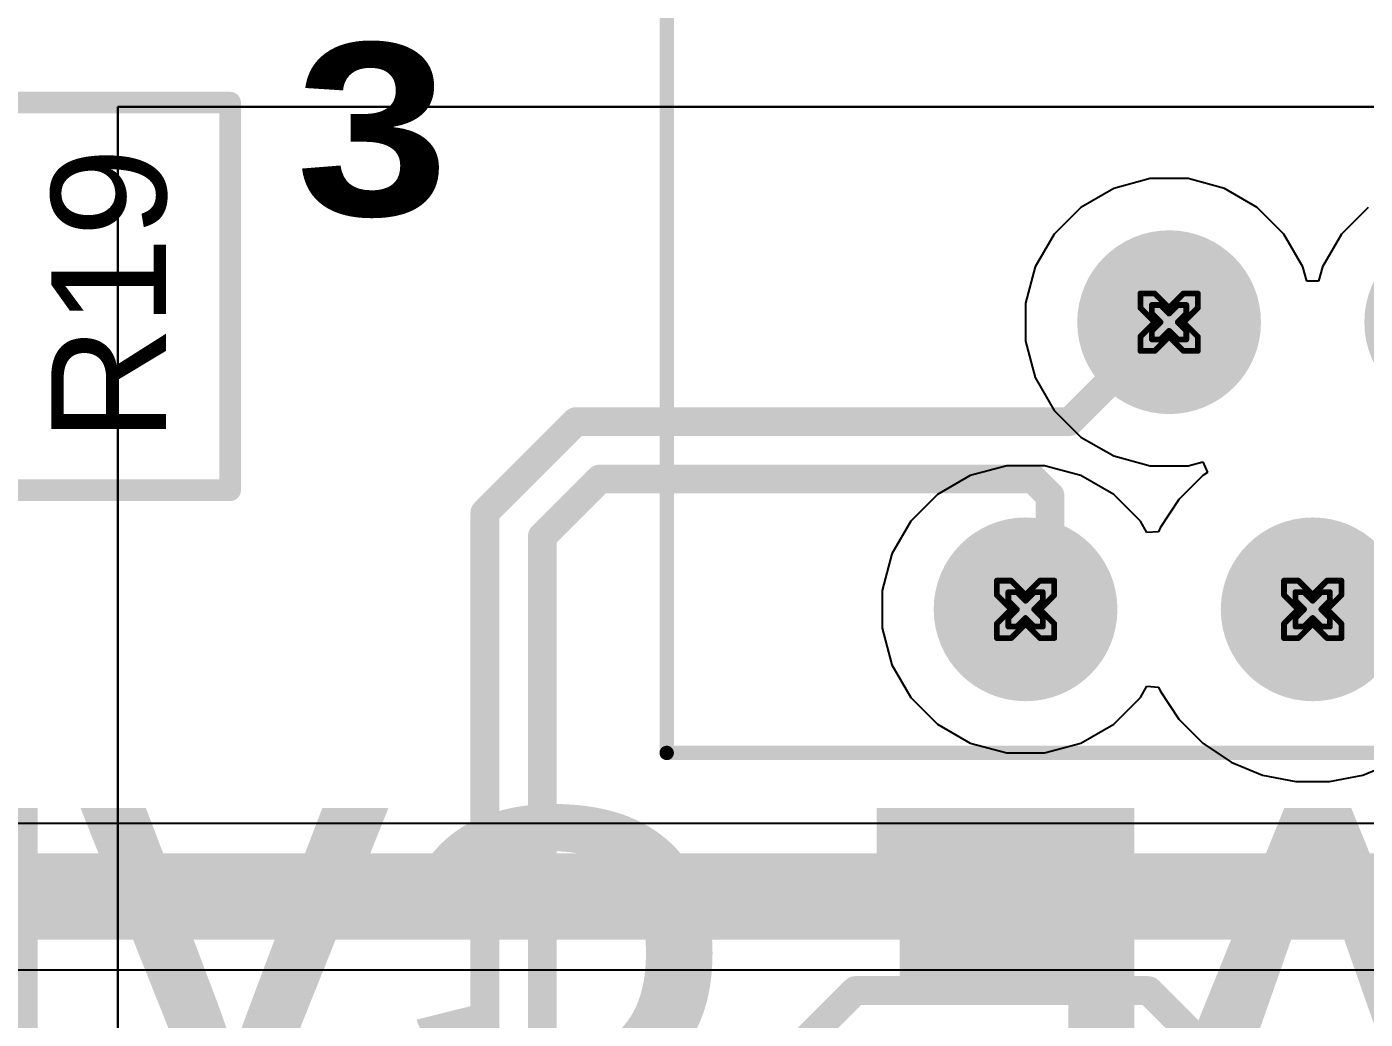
# Model space of a CAD drawing. Header units: inches. Extents: x 0 to 212, y 0 to 208.
# Drawn here: x 1.8989 to 2.3652, y 3.3776 to 3.7232 of the extents above; entities that cross this region are included whole.
import ezdxf

# ---------------------------------------------------------------- set-up
doc = ezdxf.new("R2010")
doc.units = ezdxf.units.IN
doc.header["$MEASUREMENT"] = 0
for name, color, linetype in [('Bottom Layer', 5, 'Continuous'), ('Bottom Solder', 6, 'Continuous'), ('Drill Drawing', 1, 'Continuous'), ('Multi-Layer', 9, 'Continuous'), ('Pad Holes', 156, 'Continuous'), ('Top Layer', 1, 'Continuous'), ('Top Overlay', 2, 'Continuous'), ('Top Solder', 216, 'Continuous')]:
    doc.layers.add(name, color=color, linetype=linetype)
doc.styles.add('Arial', font='', dxfattribs={"height": 0.2})
doc.styles.add('Arial Black_Bold', font='', dxfattribs={"height": 0.2})
doc.styles.get('Arial').set_extended_font_data('Arial')
doc.styles.get('Arial Black_Bold').set_extended_font_data('Arial Black', bold=True)

# ---------------------------------------------------------------- blocks, each defined once
blk = doc.blocks.new('HC_RJ45_5622_1_6_Y_109')
at = {"layer": 'Bottom Layer'}
h = blk.add_hatch(color=5, dxfattribs=at)
edge = h.paths.add_edge_path()
edge.add_arc((0.075, 0.175), 0.03, 0, 360)
h = blk.add_hatch(color=5, dxfattribs=at)
edge = h.paths.add_edge_path()
edge.add_arc((0.175, 0.175), 0.03, 0, 360)
h = blk.add_hatch(color=5, dxfattribs=at)
edge = h.paths.add_edge_path()
edge.add_arc((0.125, 0.075), 0.03, 0, 360)
at = {"layer": 'Bottom Solder'}
h = blk.add_hatch(color=6, dxfattribs=at)
edge = h.paths.add_edge_path()
edge.add_arc((0.075, 0.175), 0.032, 0, 360)
h = blk.add_hatch(color=6, dxfattribs=at)
edge = h.paths.add_edge_path()
edge.add_arc((0.175, 0.175), 0.032, 0, 360)
h = blk.add_hatch(color=6, dxfattribs=at)
edge = h.paths.add_edge_path()
edge.add_arc((0.025, 0.075), 0.032, 0, 360)
h = blk.add_hatch(color=6, dxfattribs=at)
edge = h.paths.add_edge_path()
edge.add_arc((0.125, 0.075), 0.032, 0, 360)
at = {"layer": 'Multi-Layer'}
h = blk.add_hatch(color=9, dxfattribs=at)
edge = h.paths.add_edge_path()
edge.add_arc((0.075, 0.175), 0.03, 0, 360)
h = blk.add_hatch(color=9, dxfattribs=at)
edge = h.paths.add_edge_path()
edge.add_arc((0.175, 0.175), 0.03, 0, 360)
h = blk.add_hatch(color=9, dxfattribs=at)
edge = h.paths.add_edge_path()
edge.add_arc((0.125, 0.075), 0.03, 0, 360)
at = {"layer": 'Pad Holes'}
h = blk.add_hatch(color=7, dxfattribs=at)
edge = h.paths.add_edge_path()
edge.add_arc((0.075, 0.175), 0.01969, 0, 360)
h = blk.add_hatch(color=7, dxfattribs=at)
edge = h.paths.add_edge_path()
edge.add_arc((0.175, 0.175), 0.01969, 0, 360)
h = blk.add_hatch(color=7, dxfattribs=at)
edge = h.paths.add_edge_path()
edge.add_arc((0.125, 0.075), 0.01969, 0, 360)
at = {"layer": 'Top Layer'}
h = blk.add_hatch(color=1, dxfattribs=at)
edge = h.paths.add_edge_path()
edge.add_arc((0.075, 0.175), 0.03, 0, 360)
h = blk.add_hatch(color=1, dxfattribs=at)
edge = h.paths.add_edge_path()
edge.add_arc((0.175, 0.175), 0.03, 0, 360)
h = blk.add_hatch(color=1, dxfattribs=at)
edge = h.paths.add_edge_path()
edge.add_arc((0.125, 0.075), 0.03, 0, 360)
at = {"layer": 'Top Solder'}
h = blk.add_hatch(color=216, dxfattribs=at)
edge = h.paths.add_edge_path()
edge.add_arc((0.075, 0.175), 0.032, 0, 360)
h = blk.add_hatch(color=216, dxfattribs=at)
edge = h.paths.add_edge_path()
edge.add_arc((0.175, 0.175), 0.032, 0, 360)
h = blk.add_hatch(color=216, dxfattribs=at)
edge = h.paths.add_edge_path()
edge.add_arc((0.025, 0.075), 0.032, 0, 360)
h = blk.add_hatch(color=216, dxfattribs=at)
edge = h.paths.add_edge_path()
edge.add_arc((0.125, 0.075), 0.032, 0, 360)
at = {"layer": 'Top Overlay', "const_width": 0.005}
for points in [[(0.3, 0.225), (-0.3, 0.225)], [(0.3, 0.225), (0.3, -0.13894)]]:
    blk.add_lwpolyline(points, dxfattribs=at)
at = {"layer": 'Top Overlay', "const_width": 0.0025}
blk.add_lwpolyline([(0.29875, 0.225, 1), (0.30125, 0.225, 1)], format="xyb", close=True, dxfattribs=at)
blk.add_lwpolyline([(0.29875, 0.225, 1), (0.30125, 0.225, 1)], format="xyb", close=True, dxfattribs=at)

msp = doc.modelspace()

# ---------------------------------------------------------------- linework, layer by layer
at = {"layer": 'Bottom Layer'}
for p, q in [((2.29025, 3.67031), (2.27754, 3.66691)), ((2.30342, 3.67031), (2.29025, 3.67031)), ((2.31614, 3.66691), (2.30342, 3.67031)), ((2.27754, 3.66691), (2.26614, 3.66032)), ((2.32754, 3.66032), (2.31614, 3.66691)), ((2.26614, 3.66032), (2.25683, 3.65102)), ((2.33685, 3.65102), (2.32754, 3.66032)), ((2.36614, 3.66032), (2.35683, 3.65102)), ((2.25683, 3.65102), (2.25024, 3.63961)), ((2.34343, 3.63961), (2.33685, 3.65102)), ((2.35683, 3.65102), (2.35025, 3.63961)), ((2.25024, 3.63961), (2.24684, 3.6269)), ((2.34477, 3.63461), (2.34343, 3.63961)), ((2.35025, 3.63961), (2.34891, 3.63461)), ((2.34891, 3.63461), (2.34477, 3.63461)), ((2.24684, 3.6269), (2.24684, 3.61373)), ((2.24684, 3.61373), (2.25024, 3.60101)), ((2.25024, 3.60101), (2.25683, 3.58961)), ((2.25683, 3.58961), (2.26614, 3.5803)), ((2.26614, 3.5803), (2.27754, 3.57372)), ((2.27754, 3.57372), (2.29025, 3.57031)), ((2.30342, 3.57031), (2.30853, 3.57168)), ((2.30853, 3.57168), (2.3102, 3.56799)), ((2.22754, 3.56691), (2.21614, 3.56032)), ((2.24026, 3.57031), (2.22754, 3.56691)), ((2.25342, 3.57031), (2.24026, 3.57031)), ((2.26614, 3.56691), (2.25342, 3.57031)), ((2.27754, 3.56032), (2.26614, 3.56691)), ((2.29025, 3.57031), (2.30342, 3.57031)), ((2.3086, 3.56692), (2.30024, 3.55856)), ((2.3102, 3.56799), (2.3086, 3.56692)), ((2.21614, 3.56032), (2.20683, 3.55102)), ((2.28685, 3.55102), (2.27754, 3.56032)), ((2.30024, 3.55856), (2.29367, 3.54874)), ((2.20683, 3.55102), (2.20025, 3.53961)), ((2.28911, 3.5471), (2.28685, 3.55102)), ((2.29367, 3.54874), (2.2931, 3.54736)), ((2.2931, 3.54736), (2.28911, 3.5471)), ((2.20025, 3.53961), (2.19684, 3.5269)), ((2.19684, 3.5269), (2.19684, 3.51373)), ((2.19684, 3.51373), (2.20025, 3.50102)), ((2.20025, 3.50102), (2.20683, 3.48961)), ((2.28685, 3.48961), (2.28911, 3.49353)), ((2.28911, 3.49353), (2.2931, 3.49327)), ((2.2931, 3.49327), (2.29367, 3.49189)), ((2.20683, 3.48961), (2.21614, 3.4803)), ((2.27754, 3.4803), (2.28685, 3.48961)), ((2.29367, 3.49189), (2.30024, 3.48207)), ((2.21614, 3.4803), (2.22754, 3.47372)), ((2.26614, 3.47372), (2.27754, 3.4803)), ((2.30024, 3.48207), (2.3086, 3.47371)), ((2.22754, 3.47372), (2.24026, 3.47031)), ((2.25342, 3.47031), (2.26614, 3.47372)), ((2.3086, 3.47371), (2.31842, 3.46714)), ((2.24026, 3.47031), (2.25342, 3.47031)), ((2.31842, 3.46714), (2.32934, 3.46262)), ((2.36435, 3.46262), (2.37527, 3.46714)), ((2.32934, 3.46262), (2.34094, 3.46031)), ((2.34094, 3.46031), (2.35275, 3.46031)), ((2.35275, 3.46031), (2.36435, 3.46262)), ((2.60624, 3.44579), (1.56898, 3.44579)), ((1.57954, 3.39481), (2.6168, 3.39481))]:
    msp.add_line(p, q, dxfattribs=at)
at = {"layer": 'Bottom Layer', "const_width": 0.03}
msp.add_lwpolyline([(1.56898, 3.4203), (2.6168, 3.4203)], dxfattribs=at)
at = {"layer": 'Drill Drawing', "const_width": 0.002}
for points in [[(2.28684, 3.62531), (2.28684, 3.63031)], [(2.28684, 3.63031), (2.29184, 3.63031)], [(2.29084, 3.62331), (2.29084, 3.62631)], [(2.29084, 3.62631), (2.29384, 3.62631)], [(2.29184, 3.63031), (2.29684, 3.62531)], [(2.29384, 3.62631), (2.29684, 3.62331)], [(2.29684, 3.62531), (2.30184, 3.63031)], [(2.29684, 3.62331), (2.29984, 3.62631)], [(2.29984, 3.62631), (2.30284, 3.62631)], [(2.30184, 3.63031), (2.30684, 3.63031)], [(2.30284, 3.62331), (2.30284, 3.62631)], [(2.30684, 3.62531), (2.30684, 3.63031)], [(2.28684, 3.62531), (2.29184, 3.62031)], [(2.29084, 3.62331), (2.29384, 3.62031)], [(2.29984, 3.62031), (2.30284, 3.62331)], [(2.30184, 3.62031), (2.30684, 3.62531)], [(2.28684, 3.61531), (2.29184, 3.62031)], [(2.29084, 3.61731), (2.29384, 3.62031)], [(2.29084, 3.61431), (2.29084, 3.61731)], [(2.29384, 3.61431), (2.29684, 3.61731)], [(2.29684, 3.61731), (2.29984, 3.61431)], [(2.29984, 3.62031), (2.30284, 3.61731)], [(2.30184, 3.62031), (2.30684, 3.61531)], [(2.30284, 3.61431), (2.30284, 3.61731)], [(2.28684, 3.61031), (2.28684, 3.61531)], [(2.29084, 3.61431), (2.29384, 3.61431)], [(2.29184, 3.61031), (2.29684, 3.61531)], [(2.29684, 3.61531), (2.30184, 3.61031)], [(2.29984, 3.61431), (2.30284, 3.61431)], [(2.30684, 3.61031), (2.30684, 3.61531)], [(2.28684, 3.61031), (2.29184, 3.61031)], [(2.30184, 3.61031), (2.30684, 3.61031)], [(2.23684, 3.52531), (2.23684, 3.53031)], [(2.23684, 3.53031), (2.24184, 3.53031)], [(2.24184, 3.53031), (2.24684, 3.52531)], [(2.24684, 3.52531), (2.25184, 3.53031)], [(2.25184, 3.53031), (2.25684, 3.53031)], [(2.25684, 3.52531), (2.25684, 3.53031)], [(2.33685, 3.52531), (2.33685, 3.53031)], [(2.33685, 3.53031), (2.34185, 3.53031)], [(2.34185, 3.53031), (2.34685, 3.52531)], [(2.34685, 3.52531), (2.35185, 3.53031)], [(2.35185, 3.53031), (2.35685, 3.53031)], [(2.35685, 3.52531), (2.35685, 3.53031)], [(2.23684, 3.52531), (2.24184, 3.52031)], [(2.24084, 3.52331), (2.24084, 3.52631)], [(2.24084, 3.52631), (2.24384, 3.52631)], [(2.24384, 3.52631), (2.24684, 3.52331)], [(2.24684, 3.52331), (2.24984, 3.52631)], [(2.24984, 3.52631), (2.25284, 3.52631)], [(2.25184, 3.52031), (2.25684, 3.52531)], [(2.25284, 3.52331), (2.25284, 3.52631)], [(2.33685, 3.52531), (2.34185, 3.52031)], [(2.34085, 3.52331), (2.34085, 3.52631)], [(2.34085, 3.52631), (2.34385, 3.52631)], [(2.34385, 3.52631), (2.34685, 3.52331)], [(2.34685, 3.52331), (2.34985, 3.52631)], [(2.34985, 3.52631), (2.35285, 3.52631)], [(2.35185, 3.52031), (2.35685, 3.52531)], [(2.35285, 3.52331), (2.35285, 3.52631)], [(2.23684, 3.51531), (2.24184, 3.52031)], [(2.24084, 3.52331), (2.24384, 3.52031)], [(2.24084, 3.51731), (2.24384, 3.52031)], [(2.24984, 3.52031), (2.25284, 3.52331)], [(2.24984, 3.52031), (2.25284, 3.51731)], [(2.25184, 3.52031), (2.25684, 3.51531)], [(2.33685, 3.51531), (2.34185, 3.52031)], [(2.34085, 3.52331), (2.34385, 3.52031)], [(2.34085, 3.51731), (2.34385, 3.52031)], [(2.34985, 3.52031), (2.35285, 3.52331)], [(2.34985, 3.52031), (2.35285, 3.51731)], [(2.35185, 3.52031), (2.35685, 3.51531)], [(2.23684, 3.51031), (2.23684, 3.51531)], [(2.24084, 3.51431), (2.24084, 3.51731)], [(2.24084, 3.51431), (2.24384, 3.51431)], [(2.24184, 3.51031), (2.24684, 3.51531)], [(2.24384, 3.51431), (2.24684, 3.51731)], [(2.24684, 3.51731), (2.24984, 3.51431)], [(2.24684, 3.51531), (2.25184, 3.51031)], [(2.24984, 3.51431), (2.25284, 3.51431)], [(2.25284, 3.51431), (2.25284, 3.51731)], [(2.25684, 3.51031), (2.25684, 3.51531)], [(2.33685, 3.51031), (2.33685, 3.51531)], [(2.34085, 3.51431), (2.34085, 3.51731)], [(2.34085, 3.51431), (2.34385, 3.51431)], [(2.34185, 3.51031), (2.34685, 3.51531)], [(2.34385, 3.51431), (2.34685, 3.51731)], [(2.34685, 3.51731), (2.34985, 3.51431)], [(2.34685, 3.51531), (2.35185, 3.51031)], [(2.34985, 3.51431), (2.35285, 3.51431)], [(2.35285, 3.51431), (2.35285, 3.51731)], [(2.35685, 3.51031), (2.35685, 3.51531)], [(2.23684, 3.51031), (2.24184, 3.51031)], [(2.25184, 3.51031), (2.25684, 3.51031)], [(2.33685, 3.51031), (2.34185, 3.51031)], [(2.35185, 3.51031), (2.35685, 3.51031)]]:
    msp.add_lwpolyline(points, dxfattribs=at)
at = {"layer": 'Drill Drawing', "const_width": 0.001}
for points in [[(2.28634, 3.63031, 1), (2.28734, 3.63031, 1)], [(2.28634, 3.63031, 1), (2.28734, 3.63031, 1)], [(2.29034, 3.62631, 1), (2.29134, 3.62631, 1)], [(2.29034, 3.62631, 1), (2.29134, 3.62631, 1)], [(2.29134, 3.63031, 1), (2.29234, 3.63031, 1)], [(2.29134, 3.63031, 1), (2.29234, 3.63031, 1)], [(2.29334, 3.62631, 1), (2.29434, 3.62631, 1)], [(2.29334, 3.62631, 1), (2.29434, 3.62631, 1)], [(2.29934, 3.62631, 1), (2.30034, 3.62631, 1)], [(2.29934, 3.62631, 1), (2.30034, 3.62631, 1)], [(2.30134, 3.63031, 1), (2.30234, 3.63031, 1)], [(2.30134, 3.63031, 1), (2.30234, 3.63031, 1)], [(2.30234, 3.62631, 1), (2.30334, 3.62631, 1)], [(2.30234, 3.62631, 1), (2.30334, 3.62631, 1)], [(2.30634, 3.63031, 1), (2.30734, 3.63031, 1)], [(2.30634, 3.63031, 1), (2.30734, 3.63031, 1)], [(2.28634, 3.62531, 1), (2.28734, 3.62531, 1)], [(2.28634, 3.62531, 1), (2.28734, 3.62531, 1)], [(2.29034, 3.62331, 1), (2.29134, 3.62331, 1)], [(2.29034, 3.62331, 1), (2.29134, 3.62331, 1)], [(2.29634, 3.62531, 1), (2.29734, 3.62531, 1)], [(2.29634, 3.62531, 1), (2.29734, 3.62531, 1)], [(2.29634, 3.62331, 1), (2.29734, 3.62331, 1)], [(2.29634, 3.62331, 1), (2.29734, 3.62331, 1)], [(2.30234, 3.62331, 1), (2.30334, 3.62331, 1)], [(2.30234, 3.62331, 1), (2.30334, 3.62331, 1)], [(2.30634, 3.62531, 1), (2.30734, 3.62531, 1)], [(2.30634, 3.62531, 1), (2.30734, 3.62531, 1)], [(2.29034, 3.61731, 1), (2.29134, 3.61731, 1)], [(2.29034, 3.61731, 1), (2.29134, 3.61731, 1)], [(2.29134, 3.62031, 1), (2.29234, 3.62031, 1)], [(2.29134, 3.62031, 1), (2.29234, 3.62031, 1)], [(2.29334, 3.62031, 1), (2.29434, 3.62031, 1)], [(2.29334, 3.62031, 1), (2.29434, 3.62031, 1)], [(2.29634, 3.61731, 1), (2.29734, 3.61731, 1)], [(2.29634, 3.61731, 1), (2.29734, 3.61731, 1)], [(2.29934, 3.62031, 1), (2.30034, 3.62031, 1)], [(2.29934, 3.62031, 1), (2.30034, 3.62031, 1)], [(2.30134, 3.62031, 1), (2.30234, 3.62031, 1)], [(2.30134, 3.62031, 1), (2.30234, 3.62031, 1)], [(2.30234, 3.61731, 1), (2.30334, 3.61731, 1)], [(2.30234, 3.61731, 1), (2.30334, 3.61731, 1)], [(2.28634, 3.61531, 1), (2.28734, 3.61531, 1)], [(2.28634, 3.61531, 1), (2.28734, 3.61531, 1)], [(2.29034, 3.61431, 1), (2.29134, 3.61431, 1)], [(2.29034, 3.61431, 1), (2.29134, 3.61431, 1)], [(2.29334, 3.61431, 1), (2.29434, 3.61431, 1)], [(2.29334, 3.61431, 1), (2.29434, 3.61431, 1)], [(2.29634, 3.61531, 1), (2.29734, 3.61531, 1)], [(2.29634, 3.61531, 1), (2.29734, 3.61531, 1)], [(2.29934, 3.61431, 1), (2.30034, 3.61431, 1)], [(2.29934, 3.61431, 1), (2.30034, 3.61431, 1)], [(2.30234, 3.61431, 1), (2.30334, 3.61431, 1)], [(2.30234, 3.61431, 1), (2.30334, 3.61431, 1)], [(2.30634, 3.61531, 1), (2.30734, 3.61531, 1)], [(2.30634, 3.61531, 1), (2.30734, 3.61531, 1)], [(2.28634, 3.61031, 1), (2.28734, 3.61031, 1)], [(2.28634, 3.61031, 1), (2.28734, 3.61031, 1)], [(2.29134, 3.61031, 1), (2.29234, 3.61031, 1)], [(2.29134, 3.61031, 1), (2.29234, 3.61031, 1)], [(2.30134, 3.61031, 1), (2.30234, 3.61031, 1)], [(2.30134, 3.61031, 1), (2.30234, 3.61031, 1)], [(2.30634, 3.61031, 1), (2.30734, 3.61031, 1)], [(2.30634, 3.61031, 1), (2.30734, 3.61031, 1)], [(2.23634, 3.53031, 1), (2.23734, 3.53031, 1)], [(2.23634, 3.53031, 1), (2.23734, 3.53031, 1)], [(2.24134, 3.53031, 1), (2.24234, 3.53031, 1)], [(2.24134, 3.53031, 1), (2.24234, 3.53031, 1)], [(2.25134, 3.53031, 1), (2.25234, 3.53031, 1)], [(2.25134, 3.53031, 1), (2.25234, 3.53031, 1)], [(2.25634, 3.53031, 1), (2.25734, 3.53031, 1)], [(2.25634, 3.53031, 1), (2.25734, 3.53031, 1)], [(2.33635, 3.53031, 1), (2.33735, 3.53031, 1)], [(2.33635, 3.53031, 1), (2.33735, 3.53031, 1)], [(2.34135, 3.53031, 1), (2.34235, 3.53031, 1)], [(2.34135, 3.53031, 1), (2.34235, 3.53031, 1)], [(2.35135, 3.53031, 1), (2.35235, 3.53031, 1)], [(2.35135, 3.53031, 1), (2.35235, 3.53031, 1)], [(2.35635, 3.53031, 1), (2.35735, 3.53031, 1)], [(2.35635, 3.53031, 1), (2.35735, 3.53031, 1)], [(2.23634, 3.52531, 1), (2.23734, 3.52531, 1)], [(2.23634, 3.52531, 1), (2.23734, 3.52531, 1)], [(2.24034, 3.52631, 1), (2.24134, 3.52631, 1)], [(2.24034, 3.52631, 1), (2.24134, 3.52631, 1)], [(2.24334, 3.52631, 1), (2.24434, 3.52631, 1)], [(2.24334, 3.52631, 1), (2.24434, 3.52631, 1)], [(2.24634, 3.52531, 1), (2.24734, 3.52531, 1)], [(2.24634, 3.52531, 1), (2.24734, 3.52531, 1)], [(2.24934, 3.52631, 1), (2.25034, 3.52631, 1)], [(2.24934, 3.52631, 1), (2.25034, 3.52631, 1)], [(2.25234, 3.52631, 1), (2.25334, 3.52631, 1)], [(2.25234, 3.52631, 1), (2.25334, 3.52631, 1)], [(2.25634, 3.52531, 1), (2.25734, 3.52531, 1)], [(2.25634, 3.52531, 1), (2.25734, 3.52531, 1)], [(2.33635, 3.52531, 1), (2.33735, 3.52531, 1)], [(2.33635, 3.52531, 1), (2.33735, 3.52531, 1)], [(2.34035, 3.52631, 1), (2.34135, 3.52631, 1)], [(2.34035, 3.52631, 1), (2.34135, 3.52631, 1)], [(2.34335, 3.52631, 1), (2.34435, 3.52631, 1)], [(2.34335, 3.52631, 1), (2.34435, 3.52631, 1)], [(2.34635, 3.52531, 1), (2.34735, 3.52531, 1)], [(2.34635, 3.52531, 1), (2.34735, 3.52531, 1)], [(2.34935, 3.52631, 1), (2.35035, 3.52631, 1)], [(2.34935, 3.52631, 1), (2.35035, 3.52631, 1)], [(2.35235, 3.52631, 1), (2.35335, 3.52631, 1)], [(2.35235, 3.52631, 1), (2.35335, 3.52631, 1)], [(2.35635, 3.52531, 1), (2.35735, 3.52531, 1)], [(2.35635, 3.52531, 1), (2.35735, 3.52531, 1)], [(2.24034, 3.52331, 1), (2.24134, 3.52331, 1)], [(2.24034, 3.52331, 1), (2.24134, 3.52331, 1)], [(2.24134, 3.52031, 1), (2.24234, 3.52031, 1)], [(2.24134, 3.52031, 1), (2.24234, 3.52031, 1)], [(2.24334, 3.52031, 1), (2.24434, 3.52031, 1)], [(2.24334, 3.52031, 1), (2.24434, 3.52031, 1)], [(2.24634, 3.52331, 1), (2.24734, 3.52331, 1)], [(2.24634, 3.52331, 1), (2.24734, 3.52331, 1)], [(2.24934, 3.52031, 1), (2.25034, 3.52031, 1)], [(2.24934, 3.52031, 1), (2.25034, 3.52031, 1)], [(2.25134, 3.52031, 1), (2.25234, 3.52031, 1)], [(2.25134, 3.52031, 1), (2.25234, 3.52031, 1)], [(2.25234, 3.52331, 1), (2.25334, 3.52331, 1)], [(2.25234, 3.52331, 1), (2.25334, 3.52331, 1)], [(2.34035, 3.52331, 1), (2.34135, 3.52331, 1)], [(2.34035, 3.52331, 1), (2.34135, 3.52331, 1)], [(2.34135, 3.52031, 1), (2.34235, 3.52031, 1)], [(2.34135, 3.52031, 1), (2.34235, 3.52031, 1)], [(2.34335, 3.52031, 1), (2.34435, 3.52031, 1)], [(2.34335, 3.52031, 1), (2.34435, 3.52031, 1)], [(2.34635, 3.52331, 1), (2.34735, 3.52331, 1)], [(2.34635, 3.52331, 1), (2.34735, 3.52331, 1)], [(2.34935, 3.52031, 1), (2.35035, 3.52031, 1)], [(2.34935, 3.52031, 1), (2.35035, 3.52031, 1)], [(2.35135, 3.52031, 1), (2.35235, 3.52031, 1)], [(2.35135, 3.52031, 1), (2.35235, 3.52031, 1)], [(2.35235, 3.52331, 1), (2.35335, 3.52331, 1)], [(2.35235, 3.52331, 1), (2.35335, 3.52331, 1)], [(2.23634, 3.51531, 1), (2.23734, 3.51531, 1)], [(2.23634, 3.51531, 1), (2.23734, 3.51531, 1)], [(2.24034, 3.51731, 1), (2.24134, 3.51731, 1)], [(2.24034, 3.51731, 1), (2.24134, 3.51731, 1)], [(2.24034, 3.51431, 1), (2.24134, 3.51431, 1)], [(2.24034, 3.51431, 1), (2.24134, 3.51431, 1)], [(2.24334, 3.51431, 1), (2.24434, 3.51431, 1)], [(2.24334, 3.51431, 1), (2.24434, 3.51431, 1)], [(2.24634, 3.51731, 1), (2.24734, 3.51731, 1)], [(2.24634, 3.51731, 1), (2.24734, 3.51731, 1)], [(2.24634, 3.51531, 1), (2.24734, 3.51531, 1)], [(2.24634, 3.51531, 1), (2.24734, 3.51531, 1)], [(2.24934, 3.51431, 1), (2.25034, 3.51431, 1)], [(2.24934, 3.51431, 1), (2.25034, 3.51431, 1)], [(2.25234, 3.51731, 1), (2.25334, 3.51731, 1)], [(2.25234, 3.51731, 1), (2.25334, 3.51731, 1)], [(2.25234, 3.51431, 1), (2.25334, 3.51431, 1)], [(2.25234, 3.51431, 1), (2.25334, 3.51431, 1)], [(2.25634, 3.51531, 1), (2.25734, 3.51531, 1)], [(2.25634, 3.51531, 1), (2.25734, 3.51531, 1)], [(2.33635, 3.51531, 1), (2.33735, 3.51531, 1)], [(2.33635, 3.51531, 1), (2.33735, 3.51531, 1)], [(2.34035, 3.51731, 1), (2.34135, 3.51731, 1)], [(2.34035, 3.51731, 1), (2.34135, 3.51731, 1)], [(2.34035, 3.51431, 1), (2.34135, 3.51431, 1)], [(2.34035, 3.51431, 1), (2.34135, 3.51431, 1)], [(2.34335, 3.51431, 1), (2.34435, 3.51431, 1)], [(2.34335, 3.51431, 1), (2.34435, 3.51431, 1)], [(2.34635, 3.51731, 1), (2.34735, 3.51731, 1)], [(2.34635, 3.51731, 1), (2.34735, 3.51731, 1)], [(2.34635, 3.51531, 1), (2.34735, 3.51531, 1)], [(2.34635, 3.51531, 1), (2.34735, 3.51531, 1)], [(2.34935, 3.51431, 1), (2.35035, 3.51431, 1)], [(2.34935, 3.51431, 1), (2.35035, 3.51431, 1)], [(2.35235, 3.51731, 1), (2.35335, 3.51731, 1)], [(2.35235, 3.51731, 1), (2.35335, 3.51731, 1)], [(2.35235, 3.51431, 1), (2.35335, 3.51431, 1)], [(2.35235, 3.51431, 1), (2.35335, 3.51431, 1)], [(2.35635, 3.51531, 1), (2.35735, 3.51531, 1)], [(2.35635, 3.51531, 1), (2.35735, 3.51531, 1)], [(2.23634, 3.51031, 1), (2.23734, 3.51031, 1)], [(2.23634, 3.51031, 1), (2.23734, 3.51031, 1)], [(2.24134, 3.51031, 1), (2.24234, 3.51031, 1)], [(2.24134, 3.51031, 1), (2.24234, 3.51031, 1)], [(2.25134, 3.51031, 1), (2.25234, 3.51031, 1)], [(2.25134, 3.51031, 1), (2.25234, 3.51031, 1)], [(2.25634, 3.51031, 1), (2.25734, 3.51031, 1)], [(2.25634, 3.51031, 1), (2.25734, 3.51031, 1)], [(2.33635, 3.51031, 1), (2.33735, 3.51031, 1)], [(2.33635, 3.51031, 1), (2.33735, 3.51031, 1)], [(2.34135, 3.51031, 1), (2.34235, 3.51031, 1)], [(2.34135, 3.51031, 1), (2.34235, 3.51031, 1)], [(2.35135, 3.51031, 1), (2.35235, 3.51031, 1)], [(2.35135, 3.51031, 1), (2.35235, 3.51031, 1)], [(2.35635, 3.51031, 1), (2.35735, 3.51031, 1)], [(2.35635, 3.51031, 1), (2.35735, 3.51031, 1)]]:
    msp.add_lwpolyline(points, format="xyb", close=True, dxfattribs=at)
at = {"layer": 'Top Layer'}
for p, q in [((1.9306, 2.74551), (1.93062, 3.69532)), ((1.93062, 3.69532), (1.9306, 2.74551)), ((1.93062, 3.69532), (2.93, 3.69532)), ((2.93, 3.69532), (1.93062, 3.69532))]:
    msp.add_line(p, q, dxfattribs=at)
at = {"layer": 'Top Layer', "const_width": 0.01}
for points in [[(2.26224, 3.58571), (2.29684, 3.62031)], [(2.0585, 3.55396), (2.09025, 3.58571)], [(2.09025, 3.58571), (2.26224, 3.58571)], [(2.0785, 3.54568), (2.09854, 3.56571)], [(2.09854, 3.56571), (2.24951, 3.56571)], [(2.24951, 3.56571), (2.25537, 3.55986)], [(2.25537, 3.52884), (2.25537, 3.55986)], [(2.0585, 3.33892), (2.0585, 3.55396)], [(2.0785, 3.33868), (2.0785, 3.54568)], [(2.24684, 3.52031), (2.25537, 3.52884)], [(2.16, 3.36), (2.18757, 3.38757)], [(2.18757, 3.38757), (2.28957, 3.38757)], [(2.28957, 3.38757), (2.3165, 3.36065)]]:
    msp.add_lwpolyline(points, dxfattribs=at)
at = {"layer": 'Top Layer', "const_width": 0.005}
for points in [[(2.29434, 3.62031, 1), (2.29934, 3.62031, 1)], [(2.08775, 3.58571, 1), (2.09275, 3.58571, 1)], [(2.08775, 3.58571, 1), (2.09275, 3.58571, 1)], [(2.25974, 3.58571, 1), (2.26474, 3.58571, 1)], [(2.25974, 3.58571, 1), (2.26474, 3.58571, 1)], [(2.09604, 3.56571, 1), (2.10104, 3.56571, 1)], [(2.09604, 3.56571, 1), (2.10104, 3.56571, 1)], [(2.24701, 3.56571, 1), (2.25201, 3.56571, 1)], [(2.24701, 3.56571, 1), (2.25201, 3.56571, 1)], [(2.25287, 3.55986, 1), (2.25787, 3.55986, 1)], [(2.25287, 3.55986, 1), (2.25787, 3.55986, 1)], [(2.056, 3.55396, 1), (2.061, 3.55396, 1)], [(2.056, 3.55396, 1), (2.061, 3.55396, 1)], [(2.076, 3.54568, 1), (2.081, 3.54568, 1)], [(2.076, 3.54568, 1), (2.081, 3.54568, 1)], [(2.25287, 3.52884, 1), (2.25787, 3.52884, 1)], [(2.25287, 3.52884, 1), (2.25787, 3.52884, 1)], [(2.24434, 3.52031, 1), (2.24934, 3.52031, 1)], [(2.18507, 3.38757, 1), (2.19007, 3.38757, 1)], [(2.18507, 3.38757, 1), (2.19007, 3.38757, 1)], [(2.28707, 3.38757, 1), (2.29207, 3.38757, 1)], [(2.28707, 3.38757, 1), (2.29207, 3.38757, 1)]]:
    msp.add_lwpolyline(points, format="xyb", close=True, dxfattribs=at)
at = {"layer": 'Top Overlay', "const_width": 0.0075}
for points in [[(1.77477, 3.6968), (1.96978, 3.6968)], [(1.96978, 3.5618), (1.96978, 3.6968)], [(1.77477, 3.5618), (1.96978, 3.5618)]]:
    msp.add_lwpolyline(points, dxfattribs=at)
at = {"layer": 'Top Overlay', "const_width": 0.00375}
for points in [[(1.9679, 3.6968, 1), (1.97165, 3.6968, 1)], [(1.9679, 3.6968, 1), (1.97165, 3.6968, 1)], [(1.9679, 3.5618, 1), (1.97165, 3.5618, 1)], [(1.9679, 3.5618, 1), (1.97165, 3.5618, 1)]]:
    msp.add_lwpolyline(points, format="xyb", close=True, dxfattribs=at)

# ---------------------------------------------------------------- block references
at = {"rotation": 180}
msp.add_blockref('HC_RJ45_5622_1_6_Y_109', (2.42184, 3.69532), dxfattribs=at)

# ---------------------------------------------------------------- texts
at = {"layer": 'Top Overlay'}
for s, height, rotation, style, p in [('3', 0.06, 360, 'Arial Black_Bold', (1.99262, 3.65752)), ('R19', 0.04, 90, 'Arial', (1.94746, 3.57858)), ('SLAVE CAN IN', 0.1, 180, 'Arial Black_Bold', (2.72184, 3.45111))]:
    msp.add_text(s, height=height, rotation=rotation, dxfattribs=dict(at, style=style)).set_placement(p)

doc.saveas('drawing.dxf')
